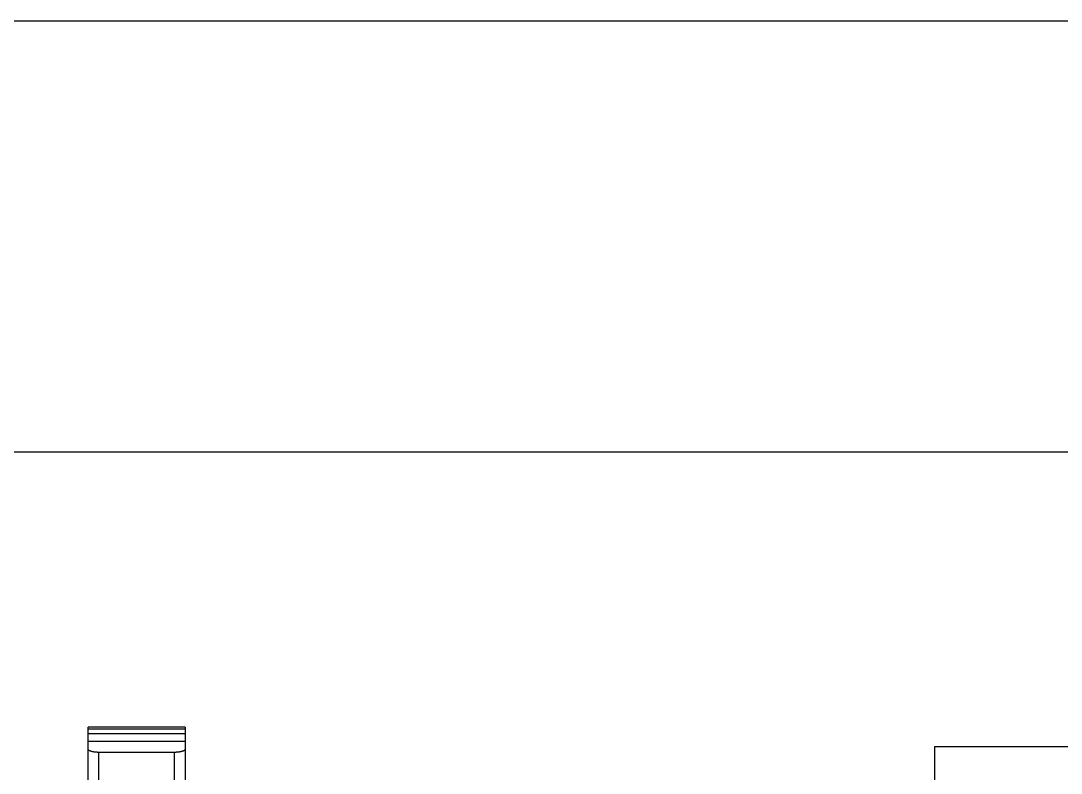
# Model space of a CAD drawing. Header units: millimetres. Extents: x 12275 to 14043, y 11466 to 13479.
# Drawn here: x 12909.75 to 12958, y 13122.55 to 13157.46 of the extents above; entities that cross this region are included whole.
import ezdxf

# ---------------------------------------------------------------- set-up
doc = ezdxf.new("R2010")
doc.units = ezdxf.units.MM

msp = doc.modelspace()

# ---------------------------------------------------------------- linework, layer by layer
at = {"color": 0}
for p, q in [((12894.27028, 13157.46096), (13274.27028, 13157.46096)), ((12894.27028, 13137.46096), (13274.27028, 13137.46096))]:
    msp.add_line(p, q, dxfattribs=at)
at = {"color": 0, "linetype": 'Continuous'}
for p, q in [((12917.37053, 13124.68511), (12912.87053, 13124.68511)), ((12912.87053, 13124.61359), (12912.87053, 13124.68511)), ((12912.87053, 13124.61359), (12917.37053, 13124.61359)), ((12912.87053, 13124.39792), (12912.87053, 13124.61359)), ((12912.87053, 13124.39792), (12917.37053, 13124.39792)), ((12912.87053, 13124.0347), (12912.87053, 13124.39792)), ((12917.37053, 13124.68511), (12917.37053, 13124.61359)), ((12917.37053, 13124.61359), (12917.37053, 13124.39792)), ((12917.37053, 13124.39792), (12917.37053, 13124.0347)), ((12912.87053, 13124.0347), (12917.37053, 13124.0347)), ((12912.87053, 13123.66195), (12912.87053, 13124.0347)), ((12917.37053, 13124.0347), (12917.37053, 13123.66195)), ((12912.87053, 13121.78511), (12912.87053, 13123.66195)), ((12913.37053, 13121.78511), (12913.37053, 13123.51792)), ((12916.87053, 13123.51792), (12913.37053, 13123.51792)), ((12916.87053, 13121.78511), (12916.87053, 13123.51792)), ((12917.37053, 13123.66195), (12917.37053, 13121.78511)), ((12952.12053, 13123.78511), (12952.12053, 13121.78511)), ((12952.12053, 13123.78511), (13031.22053, 13123.78511))]:
    msp.add_line(p, q, dxfattribs=at)
for points in [[(12913.3703, 13123.51831), (12913.3663, 13123.51831), (12913.3623, 13123.51831), (12913.3583, 13123.51831), (12913.3533, 13123.51831), (12913.3493, 13123.51831), (12913.3453, 13123.51831), (12913.3413, 13123.51831), (12913.3363, 13123.51831), (12913.3323, 13123.51831), (12913.3283, 13123.51831), (12913.3243, 13123.51831), (12913.3203, 13123.51831), (12913.3153, 13123.51931), (12913.3113, 13123.51931), (12913.3073, 13123.51931), (12913.3033, 13123.51931), (12913.2993, 13123.51931), (12913.2953, 13123.51931), (12913.2913, 13123.52031), (12913.2873, 13123.52031), (12913.2823, 13123.52031), (12913.2783, 13123.52031), (12913.2743, 13123.52031), (12913.2703, 13123.52131), (12913.2663, 13123.52131), (12913.2623, 13123.52131), (12913.2583, 13123.52131), (12913.2543, 13123.52231), (12913.2503, 13123.52231), (12913.2463, 13123.52231), (12913.2423, 13123.52331), (12913.2383, 13123.52331), (12913.2343, 13123.52331), (12913.2303, 13123.52431), (12913.2263, 13123.52431), (12913.2223, 13123.52431), (12913.2183, 13123.52531), (12913.2143, 13123.52531), (12913.2103, 13123.52531), (12913.2073, 13123.52631), (12913.2033, 13123.52631), (12913.1993, 13123.52731), (12913.1953, 13123.52731), (12913.1913, 13123.52731), (12913.1873, 13123.52831), (12913.1833, 13123.52831), (12913.1803, 13123.52931), (12913.1763, 13123.52931), (12913.1723, 13123.53031), (12913.1683, 13123.53031), (12913.1653, 13123.53131), (12913.1613, 13123.53131), (12913.1573, 13123.53231), (12913.1533, 13123.53231), (12913.1503, 13123.53331), (12913.1463, 13123.53331), (12913.1423, 13123.53431), (12913.1393, 13123.53431), (12913.1353, 13123.53531), (12913.1323, 13123.53631), (12913.1283, 13123.53631), (12913.1243, 13123.53731), (12913.1213, 13123.53731), (12913.1173, 13123.53831), (12913.1143, 13123.53931), (12913.1103, 13123.53931), (12913.1073, 13123.54031), (12913.1033, 13123.54131), (12913.1003, 13123.54131), (12913.0963, 13123.54231), (12913.0933, 13123.54231), (12913.0903, 13123.54331), (12913.0863, 13123.54431), (12913.0833, 13123.54531), (12913.0803, 13123.54531), (12913.0763, 13123.54631), (12913.0733, 13123.54731), (12913.0703, 13123.54731), (12913.0663, 13123.54831), (12913.0633, 13123.54931), (12913.0603, 13123.55031), (12913.0573, 13123.55031), (12913.0543, 13123.55131), (12913.0503, 13123.55231), (12913.0473, 13123.55331), (12913.0443, 13123.55331), (12913.0413, 13123.55431), (12913.0383, 13123.55531), (12913.0353, 13123.55631), (12913.0323, 13123.55731), (12913.0293, 13123.55731), (12913.0263, 13123.55831), (12913.0233, 13123.55931), (12913.0203, 13123.56031), (12913.0173, 13123.56131), (12913.0143, 13123.56231), (12913.0113, 13123.56231), (12913.0083, 13123.56331), (12913.0053, 13123.56431), (12913.0033, 13123.56531), (12913.0003, 13123.56631), (12912.9973, 13123.56731), (12912.9943, 13123.56831), (12912.9923, 13123.56931), (12912.9893, 13123.57031), (12912.9863, 13123.57131), (12912.9843, 13123.57131), (12912.9813, 13123.57231), (12912.9783, 13123.57331), (12912.9763, 13123.57431), (12912.9733, 13123.57531), (12912.9713, 13123.57631), (12912.9683, 13123.57731), (12912.9663, 13123.57831), (12912.9633, 13123.57931), (12912.9613, 13123.58031), (12912.9593, 13123.58131), (12912.9563, 13123.58231), (12912.9543, 13123.58331), (12912.9523, 13123.58431), (12912.9493, 13123.58531), (12912.9473, 13123.58631), (12912.9453, 13123.58731), (12912.9433, 13123.58831), (12912.9413, 13123.58931), (12912.9393, 13123.59031), (12912.9373, 13123.59131), (12912.9353, 13123.59231), (12912.9333, 13123.59331), (12912.9313, 13123.59431), (12912.9293, 13123.59531), (12912.9273, 13123.59631), (12912.9253, 13123.59731), (12912.9233, 13123.59831), (12912.9213, 13123.59931), (12912.9183, 13123.60231), (12912.9163, 13123.60331), (12912.9143, 13123.60431), (12912.9113, 13123.60631), (12912.9093, 13123.60731), (12912.9063, 13123.60931), (12912.9033, 13123.61131), (12912.9013, 13123.61331), (12912.8993, 13123.61431), (12912.8983, 13123.61631), (12912.8963, 13123.61731), (12912.8943, 13123.61931), (12912.8923, 13123.62131), (12912.8903, 13123.62231), (12912.8883, 13123.62431), (12912.8863, 13123.62731), (12912.8843, 13123.62931), (12912.8823, 13123.63131), (12912.8813, 13123.63331), (12912.8793, 13123.63631), (12912.8783, 13123.63831), (12912.8763, 13123.64031), (12912.8753, 13123.64231), (12912.8743, 13123.64531), (12912.8733, 13123.64731), (12912.8723, 13123.64931), (12912.8713, 13123.65331), (12912.8713, 13123.65631), (12912.8703, 13123.65831), (12912.8703, 13123.66231)], [(12917.3703, 13123.66231), (12917.3703, 13123.66031), (12917.3703, 13123.65831), (12917.3703, 13123.65631), (12917.3693, 13123.65431), (12917.3693, 13123.65131), (12917.3683, 13123.64931), (12917.3673, 13123.64731), (12917.3663, 13123.64431), (12917.3653, 13123.64231), (12917.3643, 13123.64031), (12917.3633, 13123.63831), (12917.3613, 13123.63531), (12917.3603, 13123.63331), (12917.3583, 13123.63131), (12917.3573, 13123.62931), (12917.3553, 13123.62731), (12917.3533, 13123.62531), (12917.3513, 13123.62331), (12917.3493, 13123.62131), (12917.3473, 13123.61931), (12917.3443, 13123.61731), (12917.3423, 13123.61531), (12917.3403, 13123.61431), (12917.3383, 13123.61231), (12917.3363, 13123.61031), (12917.3333, 13123.60831), (12917.3303, 13123.60631), (12917.3283, 13123.60531), (12917.3253, 13123.60331), (12917.3223, 13123.60131), (12917.3203, 13123.60031), (12917.3183, 13123.59931), (12917.3163, 13123.59831), (12917.3133, 13123.59631), (12917.3113, 13123.59531), (12917.3093, 13123.59431), (12917.3073, 13123.59331), (12917.3053, 13123.59231), (12917.3033, 13123.59131), (12917.3013, 13123.59031), (12917.2993, 13123.58931), (12917.2973, 13123.58831), (12917.2953, 13123.58731), (12917.2933, 13123.58631), (12917.2903, 13123.58531), (12917.2883, 13123.58431), (12917.2863, 13123.58331), (12917.2843, 13123.58231), (12917.2813, 13123.58131), (12917.2793, 13123.58031), (12917.2773, 13123.57931), (12917.2743, 13123.57831), (12917.2723, 13123.57731), (12917.2693, 13123.57631), (12917.2673, 13123.57531), (12917.2653, 13123.57431), (12917.2623, 13123.57331), (12917.2593, 13123.57231), (12917.2573, 13123.57131), (12917.2543, 13123.57131), (12917.2523, 13123.57031), (12917.2493, 13123.56931), (12917.2463, 13123.56831), (12917.2443, 13123.56731), (12917.2413, 13123.56631), (12917.2383, 13123.56531), (12917.2353, 13123.56431), (12917.2323, 13123.56331), (12917.2303, 13123.56331), (12917.2273, 13123.56231), (12917.2243, 13123.56131), (12917.2213, 13123.56031), (12917.2183, 13123.55931), (12917.2153, 13123.55831), (12917.2123, 13123.55731), (12917.2093, 13123.55731), (12917.2063, 13123.55631), (12917.2033, 13123.55531), (12917.2003, 13123.55431), (12917.1963, 13123.55331), (12917.1933, 13123.55331), (12917.1903, 13123.55231), (12917.1873, 13123.55131), (12917.1843, 13123.55031), (12917.1803, 13123.54931), (12917.1773, 13123.54931), (12917.1743, 13123.54831), (12917.1703, 13123.54731), (12917.1673, 13123.54631), (12917.1643, 13123.54631), (12917.1603, 13123.54531), (12917.1573, 13123.54431), (12917.1533, 13123.54431), (12917.1503, 13123.54331), (12917.1463, 13123.54231), (12917.1433, 13123.54231), (12917.1393, 13123.54131), (12917.1363, 13123.54031), (12917.1323, 13123.54031), (12917.1293, 13123.53931), (12917.1253, 13123.53831), (12917.1223, 13123.53831), (12917.1183, 13123.53731), (12917.1143, 13123.53631), (12917.1113, 13123.53631), (12917.1073, 13123.53531), (12917.1033, 13123.53531), (12917.1003, 13123.53431), (12917.0963, 13123.53431), (12917.0923, 13123.53331), (12917.0883, 13123.53331), (12917.0853, 13123.53231), (12917.0813, 13123.53131), (12917.0773, 13123.53131), (12917.0733, 13123.53031), (12917.0703, 13123.53031), (12917.0663, 13123.52931), (12917.0623, 13123.52931), (12917.0583, 13123.52931), (12917.0543, 13123.52831), (12917.0503, 13123.52831), (12917.0463, 13123.52731), (12917.0433, 13123.52731), (12917.0393, 13123.52631), (12917.0353, 13123.52631), (12917.0313, 13123.52531), (12917.0273, 13123.52531), (12917.0233, 13123.52531), (12917.0193, 13123.52431), (12917.0153, 13123.52431), (12917.0113, 13123.52431), (12917.0073, 13123.52331), (12917.0033, 13123.52331), (12916.9993, 13123.52331), (12916.9953, 13123.52231), (12916.9913, 13123.52231), (12916.9873, 13123.52231), (12916.9833, 13123.52131), (12916.9793, 13123.52131), (12916.9753, 13123.52131), (12916.9703, 13123.52131), (12916.9663, 13123.52031), (12916.9623, 13123.52031), (12916.9583, 13123.52031), (12916.9543, 13123.52031), (12916.9503, 13123.52031), (12916.9463, 13123.51931), (12916.9423, 13123.51931), (12916.9373, 13123.51931), (12916.9333, 13123.51931), (12916.9293, 13123.51931), (12916.9253, 13123.51931), (12916.9213, 13123.51831), (12916.9173, 13123.51831), (12916.9123, 13123.51831), (12916.9083, 13123.51831), (12916.9043, 13123.51831), (12916.9003, 13123.51831), (12916.8963, 13123.51831), (12916.8913, 13123.51831), (12916.8873, 13123.51831), (12916.8833, 13123.51831), (12916.8793, 13123.51831), (12916.8743, 13123.51831), (12916.8703, 13123.51831)]]:
    msp.add_lwpolyline(points, dxfattribs=at)

doc.saveas('drawing.dxf')
